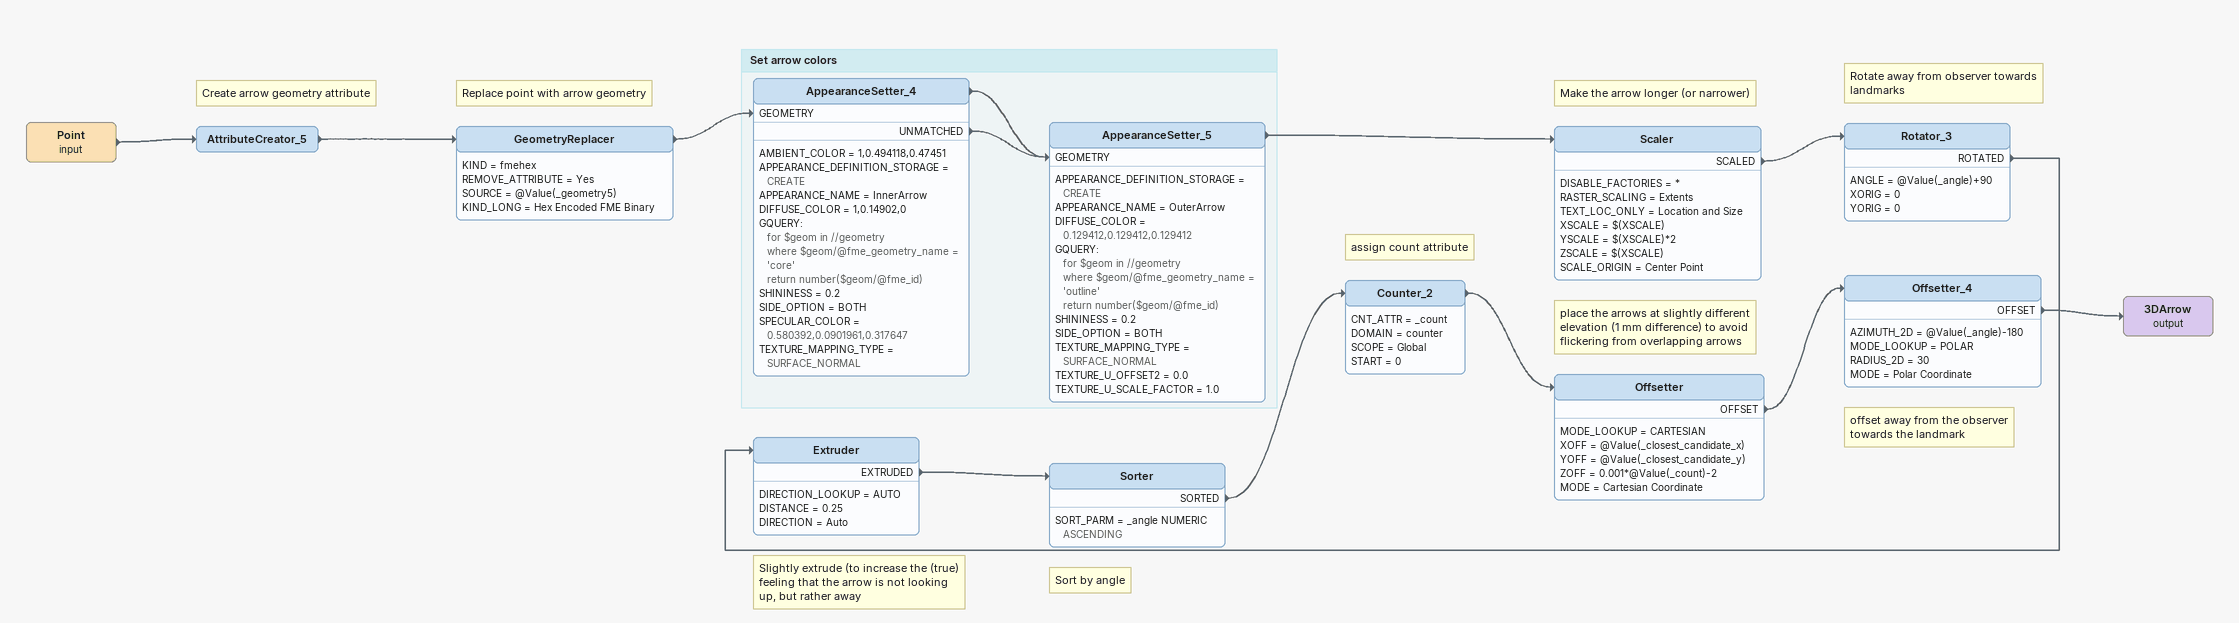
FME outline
Point (input)
    -> AttributeCreator_5
Note: Create arrow geometry attribute
AttributeCreator_5
    -> GeometryReplacer
Note: Replace point with arrow geometry
GeometryReplacer
    KIND = fmehex
    REMOVE_ATTRIBUTE = Yes
    SOURCE = @Value(_geometry5)
    KIND_LONG = Hex Encoded FME Binary
    -> AppearanceSetter_4 [GEOMETRY]
Note: Make the arrow longer (or narrower)
Scaler
    DISABLE_FACTORIES = *
    RASTER_SCALING = Extents
    TEXT_LOC_ONLY = Location and Size
    XSCALE = $(XSCALE)
    YSCALE = $(XSCALE)*2
    ZSCALE = $(XSCALE)
    SCALE_ORIGIN = Center Point
    SCALED -> Rotator_3
Note: Rotate away from observer towards landmarks
Rotator_3
    ANGLE = @Value(_angle)+90
    XORIG = 0
    YORIG = 0
    ROTATED -> Extruder
Note: Slightly extrude (to increase the (true) feeling that the arrow is not looking up, but rather away
Extruder
    DIRECTION_LOOKUP = AUTO
    DISTANCE = 0.25
    DIRECTION = Auto
    EXTRUDED -> Sorter
Note: Sort by angle
Sorter
    SORT_PARM = _angle NUMERIC ASCENDING
    SORTED -> Counter_2
Note: assign count attribute
Counter_2
    CNT_ATTR = _count
    DOMAIN = counter
    SCOPE = Global
    START = 0
    -> Offsetter
Note: place the arrows at slightly different elevation (1 mm difference) to avoid flickering from overlapping arrows
Offsetter
    MODE_LOOKUP = CARTESIAN
    XOFF = @Value(_closest_candidate_x)
    YOFF = @Value(_closest_candidate_y)
    ZOFF = 0.001*@Value(_count)-2
    MODE = Cartesian Coordinate
    OFFSET -> Offsetter_4
Note: offset away from the observer towards the landmark
Offsetter_4
    AZIMUTH_2D = @Value(_angle)-180
    MODE_LOOKUP = POLAR
    RADIUS_2D = 30
    MODE = Polar Coordinate
    OFFSET -> 3DArrow (output)
3DArrow (output)

Bookmark: Set arrow colors
AppearanceSetter_4
    AMBIENT_COLOR = 1,0.494118,0.47451
    APPEARANCE_DEFINITION_STORAGE = CREATE
    APPEARANCE_NAME = InnerArrow
    DIFFUSE_COLOR = 1,0.14902,0
    GQUERY:
      for $geom in //geometry
      where $geom/@fme_geometry_name = 'core'
      return number($geom/@fme_id)
    SHININESS = 0.2
    SIDE_OPTION = BOTH
    SPECULAR_COLOR = 0.580392,0.0901961,0.317647
    TEXTURE_MAPPING_TYPE = SURFACE_NORMAL
    -> AppearanceSetter_5 [GEOMETRY]
    UNMATCHED -> AppearanceSetter_5 [GEOMETRY]
AppearanceSetter_5
    APPEARANCE_DEFINITION_STORAGE = CREATE
    APPEARANCE_NAME = OuterArrow
    DIFFUSE_COLOR = 0.129412,0.129412,0.129412
    GQUERY:
      for $geom in //geometry
      where $geom/@fme_geometry_name = 'outline'
      return number($geom/@fme_id)
    SHININESS = 0.2
    SIDE_OPTION = BOTH
    TEXTURE_MAPPING_TYPE = SURFACE_NORMAL
    TEXTURE_U_OFFSET2 = 0.0
    TEXTURE_U_SCALE_FACTOR = 1.0
    -> Scaler
